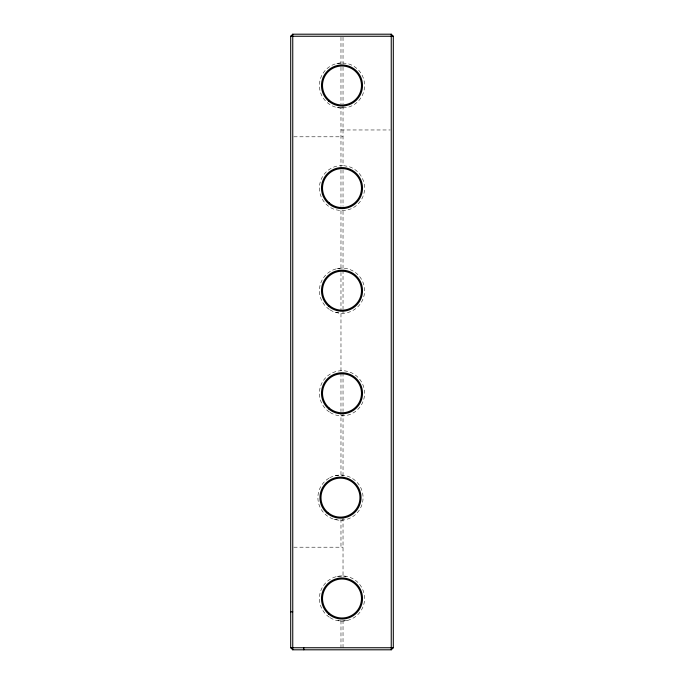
<?xml version="1.0" encoding="UTF-8"?>
<svg xmlns="http://www.w3.org/2000/svg" width="684" height="684" viewBox="0 0 684 684"><rect width="100%" height="100%" fill="white"/><g stroke="black" fill="none" stroke-linecap="round" stroke-linejoin="round"><path stroke-width="0.51" stroke-dasharray="3.42 2.56" d="M336.819 63.509L342.684 62.919L348.507 63.869A22.589 22.589 0 0 1 347.181 107.491L341.316 108.081L335.493 107.131M336.819 268.709L343.026 268.179L343.026 208.44M343.026 415.71L340.974 415.821M335.297 475.645L340.974 475.072L340.974 412.691M341.504 520.037L343.026 519.891M336.819 576.509L342.684 575.919L348.507 576.869M347.181 620.491L341.316 621.081L335.493 620.131M343.026 107.294L340.974 107.294L340.974 167.76M340.974 129.969L390.196 129.969M293.804 136.8L343.026 136.8M293.804 547.2L343.026 547.2M335.493 312.332L340.974 313.221L340.974 370.89L343.026 370.779M341.504 475.106L343.026 475.354M333.98 519.267L340.974 520.096L340.974 547.2M343.026 37.278L343.026 64.193M343.026 67.143L343.026 103.754M343.026 105.84L343.026 165.579M343.026 169.743L343.026 206.354M343.026 270.266L343.026 308.954M343.026 309.972L343.026 313.11M343.026 372.865L343.026 411.529M343.026 412.572L343.026 477.432M343.026 517.822L343.026 577.193M343.026 647.748L343.026 620.294L340.974 620.294L340.974 647.748M340.974 37.287L340.974 65.16M340.974 67.246L340.974 103.857M340.974 169.846L340.974 206.457M340.974 210.621L340.974 271.428M340.974 272.446L340.974 311.134M340.974 372.985L340.974 411.648M340.974 576.09L340.974 577.193M329.782 477.74A22.589 22.589 0 0 1 363.067 497.995A22.589 22.589 0 0 1 329.158 517.181A22.589 22.589 0 0 1 328.936 478.219M341.316 108.081A22.589 22.589 0 0 1 319.419 84.816A22.589 22.589 0 0 1 342.684 62.919M342.684 165.519L336.819 166.109A22.589 22.589 0 0 0 335.493 209.732L341.316 210.681L347.181 210.091A22.589 22.589 0 0 0 348.507 166.468L342.684 165.519M330.115 617.712A22.589 22.589 0 0 0 364.581 599.184A22.589 22.589 0 0 0 331.304 578.604A22.589 22.589 0 0 0 330.115 617.712M330.115 412.512A22.589 22.589 0 0 0 364.581 393.984A22.589 22.589 0 0 0 331.304 373.404A22.589 22.589 0 0 0 330.115 412.512M330.115 309.912A22.589 22.589 0 0 0 364.581 291.384A22.589 22.589 0 0 0 331.304 270.804A22.589 22.589 0 0 0 330.115 309.912"/><path stroke-width="1.03" d="M290.7 36.252L292.752 34.2L391.248 34.2L393.3 36.252L393.3 647.748L391.248 649.8L292.752 649.8L290.7 647.748L290.7 36.252L393.3 36.252M290.7 611.838L292.752 611.838M290.7 647.748L393.3 647.748M391.248 34.2L391.248 649.8M303.79 647.748L303.79 649.8M292.752 34.2L292.752 649.8M329.346 613.334A19.494 19.494 0 0 0 361.169 602.04A19.494 19.494 0 0 0 335.476 580.126A19.494 19.494 0 0 0 329.346 613.334M328.688 614.112A20.52 20.52 0 0 0 362.178 602.228A20.52 20.52 0 0 0 335.134 579.16A20.52 20.52 0 0 0 328.688 614.112M327.833 512.47A19.494 19.494 0 0 0 359.656 501.175A19.494 19.494 0 0 0 333.963 479.262A19.494 19.494 0 0 0 327.833 512.47M327.166 513.248A20.52 20.52 0 0 0 360.665 501.363A20.52 20.52 0 0 0 333.621 478.296A20.52 20.52 0 0 0 327.166 513.248M329.346 408.134A19.494 19.494 0 0 0 361.169 396.84A19.494 19.494 0 0 0 335.476 374.926A19.494 19.494 0 0 0 329.346 408.134M328.688 408.912A20.52 20.52 0 0 0 362.178 397.028A20.52 20.52 0 0 0 335.134 373.96A20.52 20.52 0 0 0 328.688 408.912M328.688 306.312A20.52 20.52 0 0 0 362.178 294.428A20.52 20.52 0 0 0 335.134 271.36A20.52 20.52 0 0 0 328.688 306.312M329.346 305.534A19.494 19.494 0 0 0 361.169 294.24A19.494 19.494 0 0 0 335.476 272.326A19.494 19.494 0 0 0 329.346 305.534M329.346 202.934A19.494 19.494 0 0 0 361.169 191.64A19.494 19.494 0 0 0 335.476 169.726A19.494 19.494 0 0 0 329.346 202.934M328.688 203.712A20.52 20.52 0 0 0 362.178 191.828A20.52 20.52 0 0 0 335.134 168.76A20.52 20.52 0 0 0 328.688 203.712M329.346 100.334A19.494 19.494 0 0 0 361.169 89.04A19.494 19.494 0 0 0 335.476 67.126A19.494 19.494 0 0 0 329.346 100.334M328.688 101.112A20.52 20.52 0 0 0 362.178 89.228A20.52 20.52 0 0 0 335.134 66.16A20.52 20.52 0 0 0 328.688 101.112"/></g></svg>
